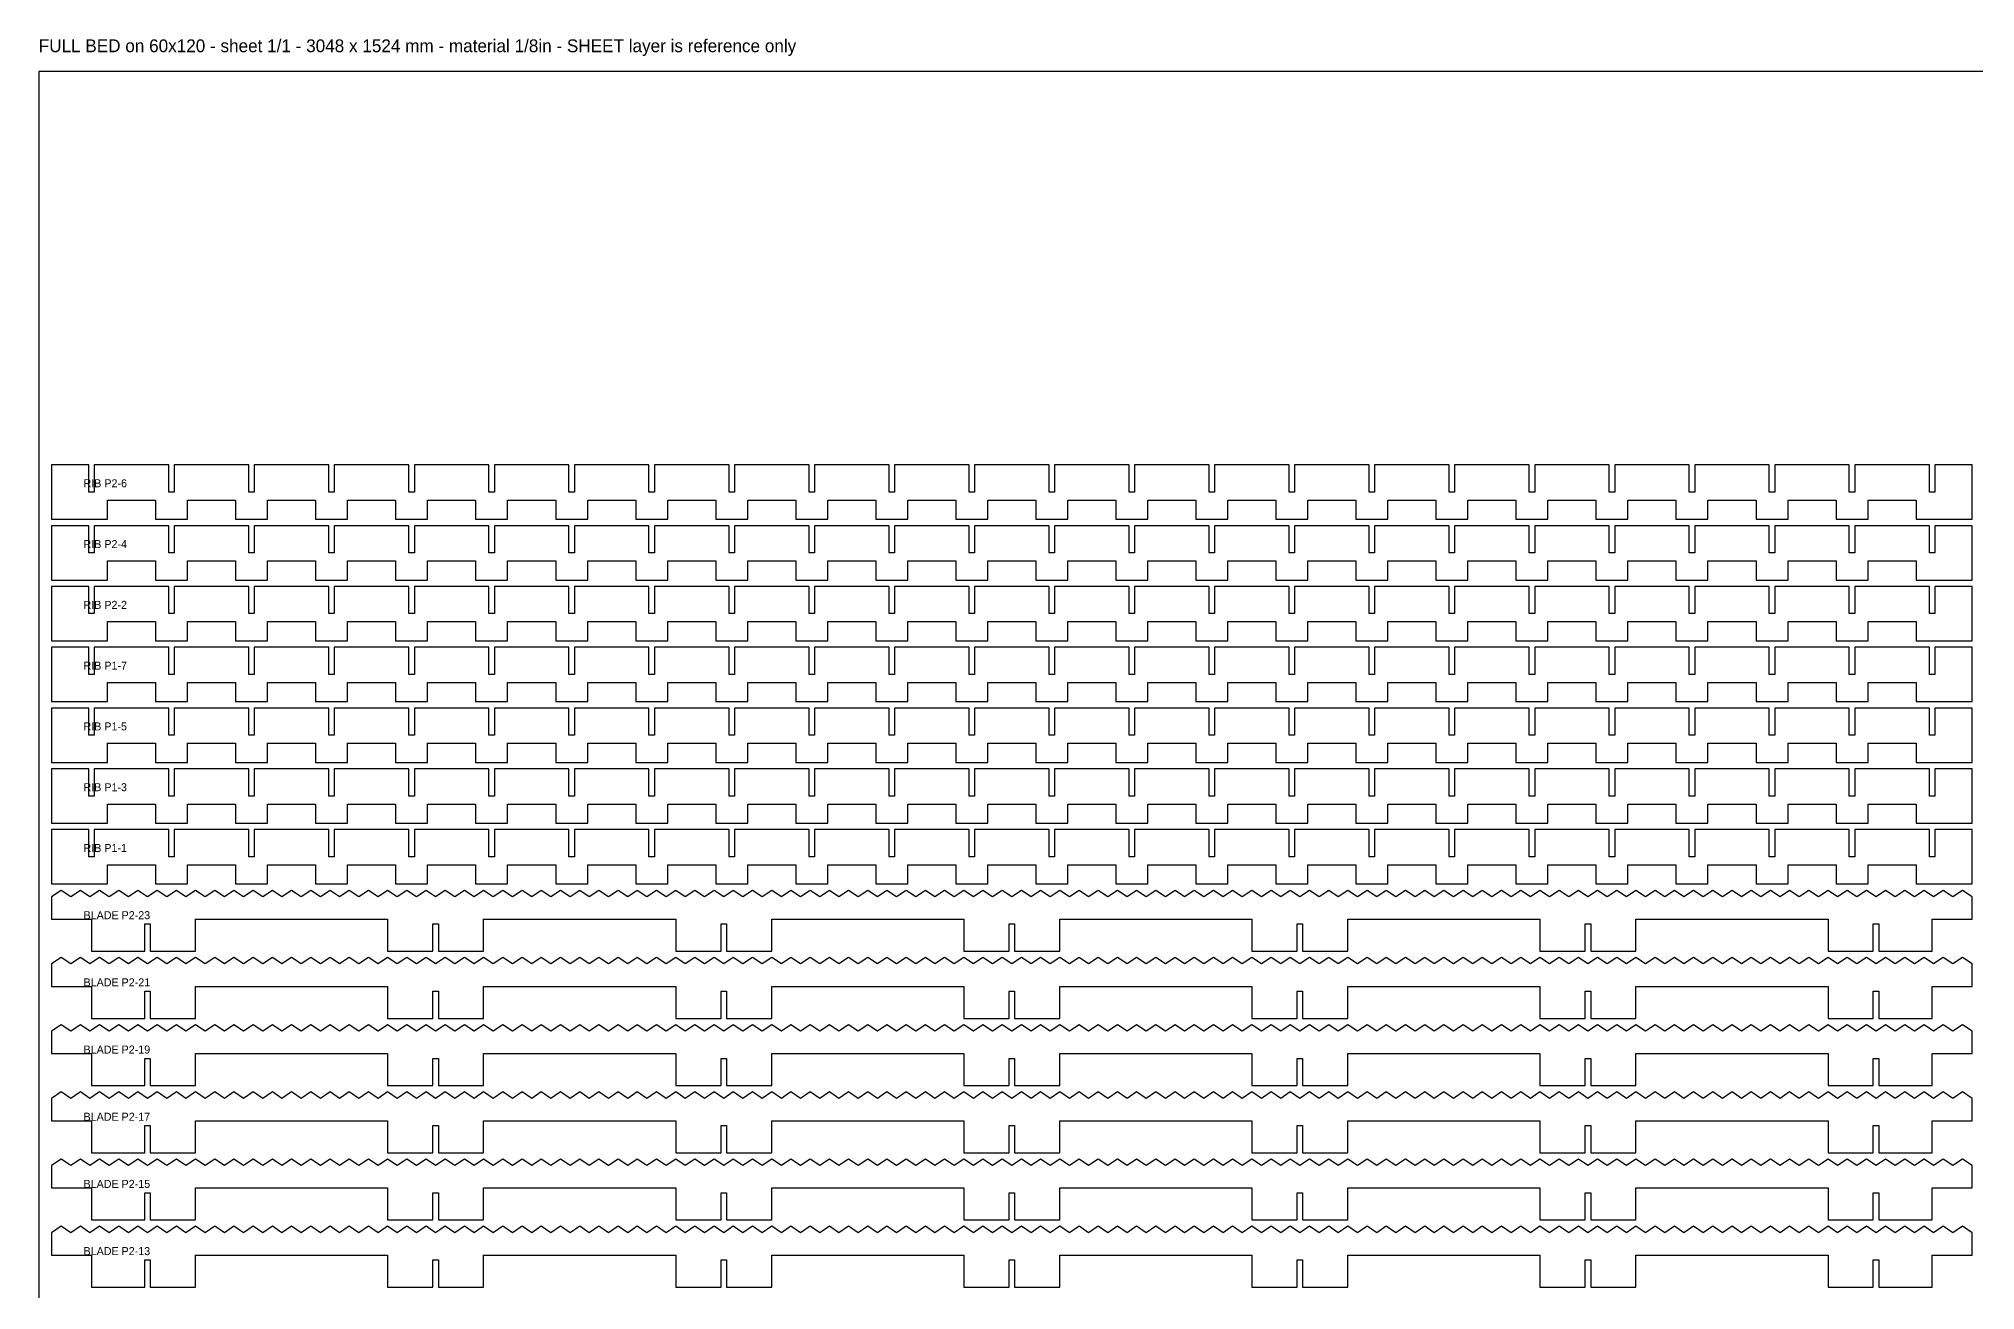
# Model space of a CAD drawing. Header units: millimetres. Extents: x 0 to 3048, y 0 to 1544.
# Drawn here: x 0 to 1210, y 762 to 1544 of the extents above; entities that cross this region are included whole.
import ezdxf

# ---------------------------------------------------------------- set-up
doc = ezdxf.new("R2010")
doc.units = ezdxf.units.MM
for name, color, linetype in [('CUT', 1, 'Continuous'), ('LABELS', 3, 'Continuous'), ('SHEET', 8, 'Continuous')]:
    doc.layers.add(name, color=color, linetype=linetype)

msp = doc.modelspace()

# ---------------------------------------------------------------- linework, layer by layer
at = {"layer": 'CUT'}
for points in [[(8, 1244), (43, 1244), (43, 1256), (73, 1256), (73, 1244), (93, 1244), (93, 1256), (123, 1256), (123, 1244), (143, 1244), (143, 1256), (173, 1256), (173, 1244), (193, 1244), (193, 1256), (223, 1256), (223, 1244), (243, 1244), (243, 1256), (273, 1256), (273, 1244), (293, 1244), (293, 1256), (323, 1256), (323, 1244), (343, 1244), (343, 1256), (373, 1256), (373, 1244), (393, 1244), (393, 1256), (423, 1256), (423, 1244), (443, 1244), (443, 1256), (473, 1256), (473, 1244), (493, 1244), (493, 1256), (523, 1256), (523, 1244), (543, 1244), (543, 1256), (573, 1256), (573, 1244), (593, 1244), (593, 1256), (623, 1256), (623, 1244), (643, 1244), (643, 1256), (673, 1256), (673, 1244), (693, 1244), (693, 1256), (723, 1256), (723, 1244), (743, 1244), (743, 1256), (773, 1256), (773, 1244), (793, 1244), (793, 1256), (823, 1256), (823, 1244), (843, 1244), (843, 1256), (873, 1256), (873, 1244), (893, 1244), (893, 1256), (923, 1256), (923, 1244), (943, 1244), (943, 1256), (973, 1256), (973, 1244), (993, 1244), (993, 1256), (1023, 1256), (1023, 1244), (1043, 1244), (1043, 1256), (1073, 1256), (1073, 1244), (1093, 1244), (1093, 1256), (1123, 1256), (1123, 1244), (1143, 1244), (1143, 1256), (1173, 1256), (1173, 1244), (1208, 1244), (1208, 1278), (1184.7, 1278), (1184.7, 1261), (1181.3, 1261), (1181.3, 1278), (1134.7, 1278), (1134.7, 1261), (1131.3, 1261), (1131.3, 1278), (1084.7, 1278), (1084.7, 1261), (1081.3, 1261), (1081.3, 1278), (1034.7, 1278), (1034.7, 1261), (1031.3, 1261), (1031.3, 1278), (984.7, 1278), (984.7, 1261), (981.3, 1261), (981.3, 1278), (934.7, 1278), (934.7, 1261), (931.3, 1261), (931.3, 1278), (884.7, 1278), (884.7, 1261), (881.3, 1261), (881.3, 1278), (834.7, 1278), (834.7, 1261), (831.3, 1261), (831.3, 1278), (784.7, 1278), (784.7, 1261), (781.3, 1261), (781.3, 1278), (734.7, 1278), (734.7, 1261), (731.3, 1261), (731.3, 1278), (684.7, 1278), (684.7, 1261), (681.3, 1261), (681.3, 1278), (634.7, 1278), (634.7, 1261), (631.3, 1261), (631.3, 1278), (584.7, 1278), (584.7, 1261), (581.3, 1261), (581.3, 1278), (534.7, 1278), (534.7, 1261), (531.3, 1261), (531.3, 1278), (484.7, 1278), (484.7, 1261), (481.3, 1261), (481.3, 1278), (434.7, 1278), (434.7, 1261), (431.3, 1261), (431.3, 1278), (384.7, 1278), (384.7, 1261), (381.3, 1261), (381.3, 1278), (334.7, 1278), (334.7, 1261), (331.3, 1261), (331.3, 1278), (284.7, 1278), (284.7, 1261), (281.3, 1261), (281.3, 1278), (234.7, 1278), (234.7, 1261), (231.3, 1261), (231.3, 1278), (184.7, 1278), (184.7, 1261), (181.3, 1261), (181.3, 1278), (134.7, 1278), (134.7, 1261), (131.3, 1261), (131.3, 1278), (84.7, 1278), (84.7, 1261), (81.3, 1261), (81.3, 1278), (34.7, 1278), (34.7, 1261), (31.3, 1261), (31.3, 1278), (8, 1278)], [(8, 1206), (43, 1206), (43, 1218), (73, 1218), (73, 1206), (93, 1206), (93, 1218), (123, 1218), (123, 1206), (143, 1206), (143, 1218), (173, 1218), (173, 1206), (193, 1206), (193, 1218), (223, 1218), (223, 1206), (243, 1206), (243, 1218), (273, 1218), (273, 1206), (293, 1206), (293, 1218), (323, 1218), (323, 1206), (343, 1206), (343, 1218), (373, 1218), (373, 1206), (393, 1206), (393, 1218), (423, 1218), (423, 1206), (443, 1206), (443, 1218), (473, 1218), (473, 1206), (493, 1206), (493, 1218), (523, 1218), (523, 1206), (543, 1206), (543, 1218), (573, 1218), (573, 1206), (593, 1206), (593, 1218), (623, 1218), (623, 1206), (643, 1206), (643, 1218), (673, 1218), (673, 1206), (693, 1206), (693, 1218), (723, 1218), (723, 1206), (743, 1206), (743, 1218), (773, 1218), (773, 1206), (793, 1206), (793, 1218), (823, 1218), (823, 1206), (843, 1206), (843, 1218), (873, 1218), (873, 1206), (893, 1206), (893, 1218), (923, 1218), (923, 1206), (943, 1206), (943, 1218), (973, 1218), (973, 1206), (993, 1206), (993, 1218), (1023, 1218), (1023, 1206), (1043, 1206), (1043, 1218), (1073, 1218), (1073, 1206), (1093, 1206), (1093, 1218), (1123, 1218), (1123, 1206), (1143, 1206), (1143, 1218), (1173, 1218), (1173, 1206), (1208, 1206), (1208, 1240), (1184.7, 1240), (1184.7, 1223), (1181.3, 1223), (1181.3, 1240), (1134.7, 1240), (1134.7, 1223), (1131.3, 1223), (1131.3, 1240), (1084.7, 1240), (1084.7, 1223), (1081.3, 1223), (1081.3, 1240), (1034.7, 1240), (1034.7, 1223), (1031.3, 1223), (1031.3, 1240), (984.7, 1240), (984.7, 1223), (981.3, 1223), (981.3, 1240), (934.7, 1240), (934.7, 1223), (931.3, 1223), (931.3, 1240), (884.7, 1240), (884.7, 1223), (881.3, 1223), (881.3, 1240), (834.7, 1240), (834.7, 1223), (831.3, 1223), (831.3, 1240), (784.7, 1240), (784.7, 1223), (781.3, 1223), (781.3, 1240), (734.7, 1240), (734.7, 1223), (731.3, 1223), (731.3, 1240), (684.7, 1240), (684.7, 1223), (681.3, 1223), (681.3, 1240), (634.7, 1240), (634.7, 1223), (631.3, 1223), (631.3, 1240), (584.7, 1240), (584.7, 1223), (581.3, 1223), (581.3, 1240), (534.7, 1240), (534.7, 1223), (531.3, 1223), (531.3, 1240), (484.7, 1240), (484.7, 1223), (481.3, 1223), (481.3, 1240), (434.7, 1240), (434.7, 1223), (431.3, 1223), (431.3, 1240), (384.7, 1240), (384.7, 1223), (381.3, 1223), (381.3, 1240), (334.7, 1240), (334.7, 1223), (331.3, 1223), (331.3, 1240), (284.7, 1240), (284.7, 1223), (281.3, 1223), (281.3, 1240), (234.7, 1240), (234.7, 1223), (231.3, 1223), (231.3, 1240), (184.7, 1240), (184.7, 1223), (181.3, 1223), (181.3, 1240), (134.7, 1240), (134.7, 1223), (131.3, 1223), (131.3, 1240), (84.7, 1240), (84.7, 1223), (81.3, 1223), (81.3, 1240), (34.7, 1240), (34.7, 1223), (31.3, 1223), (31.3, 1240), (8, 1240)], [(8, 1168), (43, 1168), (43, 1180), (73, 1180), (73, 1168), (93, 1168), (93, 1180), (123, 1180), (123, 1168), (143, 1168), (143, 1180), (173, 1180), (173, 1168), (193, 1168), (193, 1180), (223, 1180), (223, 1168), (243, 1168), (243, 1180), (273, 1180), (273, 1168), (293, 1168), (293, 1180), (323, 1180), (323, 1168), (343, 1168), (343, 1180), (373, 1180), (373, 1168), (393, 1168), (393, 1180), (423, 1180), (423, 1168), (443, 1168), (443, 1180), (473, 1180), (473, 1168), (493, 1168), (493, 1180), (523, 1180), (523, 1168), (543, 1168), (543, 1180), (573, 1180), (573, 1168), (593, 1168), (593, 1180), (623, 1180), (623, 1168), (643, 1168), (643, 1180), (673, 1180), (673, 1168), (693, 1168), (693, 1180), (723, 1180), (723, 1168), (743, 1168), (743, 1180), (773, 1180), (773, 1168), (793, 1168), (793, 1180), (823, 1180), (823, 1168), (843, 1168), (843, 1180), (873, 1180), (873, 1168), (893, 1168), (893, 1180), (923, 1180), (923, 1168), (943, 1168), (943, 1180), (973, 1180), (973, 1168), (993, 1168), (993, 1180), (1023, 1180), (1023, 1168), (1043, 1168), (1043, 1180), (1073, 1180), (1073, 1168), (1093, 1168), (1093, 1180), (1123, 1180), (1123, 1168), (1143, 1168), (1143, 1180), (1173, 1180), (1173, 1168), (1208, 1168), (1208, 1202), (1184.7, 1202), (1184.7, 1185), (1181.3, 1185), (1181.3, 1202), (1134.7, 1202), (1134.7, 1185), (1131.3, 1185), (1131.3, 1202), (1084.7, 1202), (1084.7, 1185), (1081.3, 1185), (1081.3, 1202), (1034.7, 1202), (1034.7, 1185), (1031.3, 1185), (1031.3, 1202), (984.7, 1202), (984.7, 1185), (981.3, 1185), (981.3, 1202), (934.7, 1202), (934.7, 1185), (931.3, 1185), (931.3, 1202), (884.7, 1202), (884.7, 1185), (881.3, 1185), (881.3, 1202), (834.7, 1202), (834.7, 1185), (831.3, 1185), (831.3, 1202), (784.7, 1202), (784.7, 1185), (781.3, 1185), (781.3, 1202), (734.7, 1202), (734.7, 1185), (731.3, 1185), (731.3, 1202), (684.7, 1202), (684.7, 1185), (681.3, 1185), (681.3, 1202), (634.7, 1202), (634.7, 1185), (631.3, 1185), (631.3, 1202), (584.7, 1202), (584.7, 1185), (581.3, 1185), (581.3, 1202), (534.7, 1202), (534.7, 1185), (531.3, 1185), (531.3, 1202), (484.7, 1202), (484.7, 1185), (481.3, 1185), (481.3, 1202), (434.7, 1202), (434.7, 1185), (431.3, 1185), (431.3, 1202), (384.7, 1202), (384.7, 1185), (381.3, 1185), (381.3, 1202), (334.7, 1202), (334.7, 1185), (331.3, 1185), (331.3, 1202), (284.7, 1202), (284.7, 1185), (281.3, 1185), (281.3, 1202), (234.7, 1202), (234.7, 1185), (231.3, 1185), (231.3, 1202), (184.7, 1202), (184.7, 1185), (181.3, 1185), (181.3, 1202), (134.7, 1202), (134.7, 1185), (131.3, 1185), (131.3, 1202), (84.7, 1202), (84.7, 1185), (81.3, 1185), (81.3, 1202), (34.7, 1202), (34.7, 1185), (31.3, 1185), (31.3, 1202), (8, 1202)], [(8, 1130), (43, 1130), (43, 1142), (73, 1142), (73, 1130), (93, 1130), (93, 1142), (123, 1142), (123, 1130), (143, 1130), (143, 1142), (173, 1142), (173, 1130), (193, 1130), (193, 1142), (223, 1142), (223, 1130), (243, 1130), (243, 1142), (273, 1142), (273, 1130), (293, 1130), (293, 1142), (323, 1142), (323, 1130), (343, 1130), (343, 1142), (373, 1142), (373, 1130), (393, 1130), (393, 1142), (423, 1142), (423, 1130), (443, 1130), (443, 1142), (473, 1142), (473, 1130), (493, 1130), (493, 1142), (523, 1142), (523, 1130), (543, 1130), (543, 1142), (573, 1142), (573, 1130), (593, 1130), (593, 1142), (623, 1142), (623, 1130), (643, 1130), (643, 1142), (673, 1142), (673, 1130), (693, 1130), (693, 1142), (723, 1142), (723, 1130), (743, 1130), (743, 1142), (773, 1142), (773, 1130), (793, 1130), (793, 1142), (823, 1142), (823, 1130), (843, 1130), (843, 1142), (873, 1142), (873, 1130), (893, 1130), (893, 1142), (923, 1142), (923, 1130), (943, 1130), (943, 1142), (973, 1142), (973, 1130), (993, 1130), (993, 1142), (1023, 1142), (1023, 1130), (1043, 1130), (1043, 1142), (1073, 1142), (1073, 1130), (1093, 1130), (1093, 1142), (1123, 1142), (1123, 1130), (1143, 1130), (1143, 1142), (1173, 1142), (1173, 1130), (1208, 1130), (1208, 1164), (1184.7, 1164), (1184.7, 1147), (1181.3, 1147), (1181.3, 1164), (1134.7, 1164), (1134.7, 1147), (1131.3, 1147), (1131.3, 1164), (1084.7, 1164), (1084.7, 1147), (1081.3, 1147), (1081.3, 1164), (1034.7, 1164), (1034.7, 1147), (1031.3, 1147), (1031.3, 1164), (984.7, 1164), (984.7, 1147), (981.3, 1147), (981.3, 1164), (934.7, 1164), (934.7, 1147), (931.3, 1147), (931.3, 1164), (884.7, 1164), (884.7, 1147), (881.3, 1147), (881.3, 1164), (834.7, 1164), (834.7, 1147), (831.3, 1147), (831.3, 1164), (784.7, 1164), (784.7, 1147), (781.3, 1147), (781.3, 1164), (734.7, 1164), (734.7, 1147), (731.3, 1147), (731.3, 1164), (684.7, 1164), (684.7, 1147), (681.3, 1147), (681.3, 1164), (634.7, 1164), (634.7, 1147), (631.3, 1147), (631.3, 1164), (584.7, 1164), (584.7, 1147), (581.3, 1147), (581.3, 1164), (534.7, 1164), (534.7, 1147), (531.3, 1147), (531.3, 1164), (484.7, 1164), (484.7, 1147), (481.3, 1147), (481.3, 1164), (434.7, 1164), (434.7, 1147), (431.3, 1147), (431.3, 1164), (384.7, 1164), (384.7, 1147), (381.3, 1147), (381.3, 1164), (334.7, 1164), (334.7, 1147), (331.3, 1147), (331.3, 1164), (284.7, 1164), (284.7, 1147), (281.3, 1147), (281.3, 1164), (234.7, 1164), (234.7, 1147), (231.3, 1147), (231.3, 1164), (184.7, 1164), (184.7, 1147), (181.3, 1147), (181.3, 1164), (134.7, 1164), (134.7, 1147), (131.3, 1147), (131.3, 1164), (84.7, 1164), (84.7, 1147), (81.3, 1147), (81.3, 1164), (34.7, 1164), (34.7, 1147), (31.3, 1147), (31.3, 1164), (8, 1164)], [(8, 1092), (43, 1092), (43, 1104), (73, 1104), (73, 1092), (93, 1092), (93, 1104), (123, 1104), (123, 1092), (143, 1092), (143, 1104), (173, 1104), (173, 1092), (193, 1092), (193, 1104), (223, 1104), (223, 1092), (243, 1092), (243, 1104), (273, 1104), (273, 1092), (293, 1092), (293, 1104), (323, 1104), (323, 1092), (343, 1092), (343, 1104), (373, 1104), (373, 1092), (393, 1092), (393, 1104), (423, 1104), (423, 1092), (443, 1092), (443, 1104), (473, 1104), (473, 1092), (493, 1092), (493, 1104), (523, 1104), (523, 1092), (543, 1092), (543, 1104), (573, 1104), (573, 1092), (593, 1092), (593, 1104), (623, 1104), (623, 1092), (643, 1092), (643, 1104), (673, 1104), (673, 1092), (693, 1092), (693, 1104), (723, 1104), (723, 1092), (743, 1092), (743, 1104), (773, 1104), (773, 1092), (793, 1092), (793, 1104), (823, 1104), (823, 1092), (843, 1092), (843, 1104), (873, 1104), (873, 1092), (893, 1092), (893, 1104), (923, 1104), (923, 1092), (943, 1092), (943, 1104), (973, 1104), (973, 1092), (993, 1092), (993, 1104), (1023, 1104), (1023, 1092), (1043, 1092), (1043, 1104), (1073, 1104), (1073, 1092), (1093, 1092), (1093, 1104), (1123, 1104), (1123, 1092), (1143, 1092), (1143, 1104), (1173, 1104), (1173, 1092), (1208, 1092), (1208, 1126), (1184.7, 1126), (1184.7, 1109), (1181.3, 1109), (1181.3, 1126), (1134.7, 1126), (1134.7, 1109), (1131.3, 1109), (1131.3, 1126), (1084.7, 1126), (1084.7, 1109), (1081.3, 1109), (1081.3, 1126), (1034.7, 1126), (1034.7, 1109), (1031.3, 1109), (1031.3, 1126), (984.7, 1126), (984.7, 1109), (981.3, 1109), (981.3, 1126), (934.7, 1126), (934.7, 1109), (931.3, 1109), (931.3, 1126), (884.7, 1126), (884.7, 1109), (881.3, 1109), (881.3, 1126), (834.7, 1126), (834.7, 1109), (831.3, 1109), (831.3, 1126), (784.7, 1126), (784.7, 1109), (781.3, 1109), (781.3, 1126), (734.7, 1126), (734.7, 1109), (731.3, 1109), (731.3, 1126), (684.7, 1126), (684.7, 1109), (681.3, 1109), (681.3, 1126), (634.7, 1126), (634.7, 1109), (631.3, 1109), (631.3, 1126), (584.7, 1126), (584.7, 1109), (581.3, 1109), (581.3, 1126), (534.7, 1126), (534.7, 1109), (531.3, 1109), (531.3, 1126), (484.7, 1126), (484.7, 1109), (481.3, 1109), (481.3, 1126), (434.7, 1126), (434.7, 1109), (431.3, 1109), (431.3, 1126), (384.7, 1126), (384.7, 1109), (381.3, 1109), (381.3, 1126), (334.7, 1126), (334.7, 1109), (331.3, 1109), (331.3, 1126), (284.7, 1126), (284.7, 1109), (281.3, 1109), (281.3, 1126), (234.7, 1126), (234.7, 1109), (231.3, 1109), (231.3, 1126), (184.7, 1126), (184.7, 1109), (181.3, 1109), (181.3, 1126), (134.7, 1126), (134.7, 1109), (131.3, 1109), (131.3, 1126), (84.7, 1126), (84.7, 1109), (81.3, 1109), (81.3, 1126), (34.7, 1126), (34.7, 1109), (31.3, 1109), (31.3, 1126), (8, 1126)], [(8, 1054), (43, 1054), (43, 1066), (73, 1066), (73, 1054), (93, 1054), (93, 1066), (123, 1066), (123, 1054), (143, 1054), (143, 1066), (173, 1066), (173, 1054), (193, 1054), (193, 1066), (223, 1066), (223, 1054), (243, 1054), (243, 1066), (273, 1066), (273, 1054), (293, 1054), (293, 1066), (323, 1066), (323, 1054), (343, 1054), (343, 1066), (373, 1066), (373, 1054), (393, 1054), (393, 1066), (423, 1066), (423, 1054), (443, 1054), (443, 1066), (473, 1066), (473, 1054), (493, 1054), (493, 1066), (523, 1066), (523, 1054), (543, 1054), (543, 1066), (573, 1066), (573, 1054), (593, 1054), (593, 1066), (623, 1066), (623, 1054), (643, 1054), (643, 1066), (673, 1066), (673, 1054), (693, 1054), (693, 1066), (723, 1066), (723, 1054), (743, 1054), (743, 1066), (773, 1066), (773, 1054), (793, 1054), (793, 1066), (823, 1066), (823, 1054), (843, 1054), (843, 1066), (873, 1066), (873, 1054), (893, 1054), (893, 1066), (923, 1066), (923, 1054), (943, 1054), (943, 1066), (973, 1066), (973, 1054), (993, 1054), (993, 1066), (1023, 1066), (1023, 1054), (1043, 1054), (1043, 1066), (1073, 1066), (1073, 1054), (1093, 1054), (1093, 1066), (1123, 1066), (1123, 1054), (1143, 1054), (1143, 1066), (1173, 1066), (1173, 1054), (1208, 1054), (1208, 1088), (1184.7, 1088), (1184.7, 1071), (1181.3, 1071), (1181.3, 1088), (1134.7, 1088), (1134.7, 1071), (1131.3, 1071), (1131.3, 1088), (1084.7, 1088), (1084.7, 1071), (1081.3, 1071), (1081.3, 1088), (1034.7, 1088), (1034.7, 1071), (1031.3, 1071), (1031.3, 1088), (984.7, 1088), (984.7, 1071), (981.3, 1071), (981.3, 1088), (934.7, 1088), (934.7, 1071), (931.3, 1071), (931.3, 1088), (884.7, 1088), (884.7, 1071), (881.3, 1071), (881.3, 1088), (834.7, 1088), (834.7, 1071), (831.3, 1071), (831.3, 1088), (784.7, 1088), (784.7, 1071), (781.3, 1071), (781.3, 1088), (734.7, 1088), (734.7, 1071), (731.3, 1071), (731.3, 1088), (684.7, 1088), (684.7, 1071), (681.3, 1071), (681.3, 1088), (634.7, 1088), (634.7, 1071), (631.3, 1071), (631.3, 1088), (584.7, 1088), (584.7, 1071), (581.3, 1071), (581.3, 1088), (534.7, 1088), (534.7, 1071), (531.3, 1071), (531.3, 1088), (484.7, 1088), (484.7, 1071), (481.3, 1071), (481.3, 1088), (434.7, 1088), (434.7, 1071), (431.3, 1071), (431.3, 1088), (384.7, 1088), (384.7, 1071), (381.3, 1071), (381.3, 1088), (334.7, 1088), (334.7, 1071), (331.3, 1071), (331.3, 1088), (284.7, 1088), (284.7, 1071), (281.3, 1071), (281.3, 1088), (234.7, 1088), (234.7, 1071), (231.3, 1071), (231.3, 1088), (184.7, 1088), (184.7, 1071), (181.3, 1071), (181.3, 1088), (134.7, 1088), (134.7, 1071), (131.3, 1071), (131.3, 1088), (84.7, 1088), (84.7, 1071), (81.3, 1071), (81.3, 1088), (34.7, 1088), (34.7, 1071), (31.3, 1071), (31.3, 1088), (8, 1088)], [(8, 1016), (43, 1016), (43, 1028), (73, 1028), (73, 1016), (93, 1016), (93, 1028), (123, 1028), (123, 1016), (143, 1016), (143, 1028), (173, 1028), (173, 1016), (193, 1016), (193, 1028), (223, 1028), (223, 1016), (243, 1016), (243, 1028), (273, 1028), (273, 1016), (293, 1016), (293, 1028), (323, 1028), (323, 1016), (343, 1016), (343, 1028), (373, 1028), (373, 1016), (393, 1016), (393, 1028), (423, 1028), (423, 1016), (443, 1016), (443, 1028), (473, 1028), (473, 1016), (493, 1016), (493, 1028), (523, 1028), (523, 1016), (543, 1016), (543, 1028), (573, 1028), (573, 1016), (593, 1016), (593, 1028), (623, 1028), (623, 1016), (643, 1016), (643, 1028), (673, 1028), (673, 1016), (693, 1016), (693, 1028), (723, 1028), (723, 1016), (743, 1016), (743, 1028), (773, 1028), (773, 1016), (793, 1016), (793, 1028), (823, 1028), (823, 1016), (843, 1016), (843, 1028), (873, 1028), (873, 1016), (893, 1016), (893, 1028), (923, 1028), (923, 1016), (943, 1016), (943, 1028), (973, 1028), (973, 1016), (993, 1016), (993, 1028), (1023, 1028), (1023, 1016), (1043, 1016), (1043, 1028), (1073, 1028), (1073, 1016), (1093, 1016), (1093, 1028), (1123, 1028), (1123, 1016), (1143, 1016), (1143, 1028), (1173, 1028), (1173, 1016), (1208, 1016), (1208, 1050), (1184.7, 1050), (1184.7, 1033), (1181.3, 1033), (1181.3, 1050), (1134.7, 1050), (1134.7, 1033), (1131.3, 1033), (1131.3, 1050), (1084.7, 1050), (1084.7, 1033), (1081.3, 1033), (1081.3, 1050), (1034.7, 1050), (1034.7, 1033), (1031.3, 1033), (1031.3, 1050), (984.7, 1050), (984.7, 1033), (981.3, 1033), (981.3, 1050), (934.7, 1050), (934.7, 1033), (931.3, 1033), (931.3, 1050), (884.7, 1050), (884.7, 1033), (881.3, 1033), (881.3, 1050), (834.7, 1050), (834.7, 1033), (831.3, 1033), (831.3, 1050), (784.7, 1050), (784.7, 1033), (781.3, 1033), (781.3, 1050), (734.7, 1050), (734.7, 1033), (731.3, 1033), (731.3, 1050), (684.7, 1050), (684.7, 1033), (681.3, 1033), (681.3, 1050), (634.7, 1050), (634.7, 1033), (631.3, 1033), (631.3, 1050), (584.7, 1050), (584.7, 1033), (581.3, 1033), (581.3, 1050), (534.7, 1050), (534.7, 1033), (531.3, 1033), (531.3, 1050), (484.7, 1050), (484.7, 1033), (481.3, 1033), (481.3, 1050), (434.7, 1050), (434.7, 1033), (431.3, 1033), (431.3, 1050), (384.7, 1050), (384.7, 1033), (381.3, 1033), (381.3, 1050), (334.7, 1050), (334.7, 1033), (331.3, 1033), (331.3, 1050), (284.7, 1050), (284.7, 1033), (281.3, 1033), (281.3, 1050), (234.7, 1050), (234.7, 1033), (231.3, 1033), (231.3, 1050), (184.7, 1050), (184.7, 1033), (181.3, 1033), (181.3, 1050), (134.7, 1050), (134.7, 1033), (131.3, 1033), (131.3, 1050), (84.7, 1050), (84.7, 1033), (81.3, 1033), (81.3, 1050), (34.7, 1050), (34.7, 1033), (31.3, 1033), (31.3, 1050), (8, 1050)], [(8, 994), (33, 994), (33, 974), (66.3, 974), (66.3, 991), (69.7, 991), (69.7, 974), (98, 974), (98, 994), (218, 994), (218, 974), (246.3, 974), (246.3, 991), (249.7, 991), (249.7, 974), (278, 974), (278, 994), (398, 994), (398, 974), (426.3, 974), (426.3, 991), (429.7, 991), (429.7, 974), (458, 974), (458, 994), (578, 994), (578, 974), (606.3, 974), (606.3, 991), (609.7, 991), (609.7, 974), (638, 974), (638, 994), (758, 994), (758, 974), (786.3, 974), (786.3, 991), (789.7, 991), (789.7, 974), (818, 974), (818, 994), (938, 994), (938, 974), (966.3, 974), (966.3, 991), (969.7, 991), (969.7, 974), (998, 974), (998, 994), (1118, 994), (1118, 974), (1146.3, 974), (1146.3, 991), (1149.7, 991), (1149.7, 974), (1183, 974), (1183, 994), (1208, 994), (1208, 1008), (1202, 1012), (1196, 1008), (1190, 1012), (1184, 1008), (1178, 1012), (1172, 1008), (1166, 1012), (1160, 1008), (1154, 1012), (1148, 1008), (1142, 1012), (1136, 1008), (1130, 1012), (1124, 1008), (1118, 1012), (1112, 1008), (1106, 1012), (1100, 1008), (1094, 1012), (1088, 1008), (1082, 1012), (1076, 1008), (1070, 1012), (1064, 1008), (1058, 1012), (1052, 1008), (1046, 1012), (1040, 1008), (1034, 1012), (1028, 1008), (1022, 1012), (1016, 1008), (1010, 1012), (1004, 1008), (998, 1012), (992, 1008), (986, 1012), (980, 1008), (974, 1012), (968, 1008), (962, 1012), (956, 1008), (950, 1012), (944, 1008), (938, 1012), (932, 1008), (926, 1012), (920, 1008), (914, 1012), (908, 1008), (902, 1012), (896, 1008), (890, 1012), (884, 1008), (878, 1012), (872, 1008), (866, 1012), (860, 1008), (854, 1012), (848, 1008), (842, 1012), (836, 1008), (830, 1012), (824, 1008), (818, 1012), (812, 1008), (806, 1012), (800, 1008), (794, 1012), (788, 1008), (782, 1012), (776, 1008), (770, 1012), (764, 1008), (758, 1012), (752, 1008), (746, 1012), (740, 1008), (734, 1012), (728, 1008), (722, 1012), (716, 1008), (710, 1012), (704, 1008), (698, 1012), (692, 1008), (686, 1012), (680, 1008), (674, 1012), (668, 1008), (662, 1012), (656, 1008), (650, 1012), (644, 1008), (638, 1012), (632, 1008), (626, 1012), (620, 1008), (614, 1012), (608, 1008), (602, 1012), (596, 1008), (590, 1012), (584, 1008), (578, 1012), (572, 1008), (566, 1012), (560, 1008), (554, 1012), (548, 1008), (542, 1012), (536, 1008), (530, 1012), (524, 1008), (518, 1012), (512, 1008), (506, 1012), (500, 1008), (494, 1012), (488, 1008), (482, 1012), (476, 1008), (470, 1012), (464, 1008), (458, 1012), (452, 1008), (446, 1012), (440, 1008), (434, 1012), (428, 1008), (422, 1012), (416, 1008), (410, 1012), (404, 1008), (398, 1012), (392, 1008), (386, 1012), (380, 1008), (374, 1012), (368, 1008), (362, 1012), (356, 1008), (350, 1012), (344, 1008), (338, 1012), (332, 1008), (326, 1012), (320, 1008), (314, 1012), (308, 1008), (302, 1012), (296, 1008), (290, 1012), (284, 1008), (278, 1012), (272, 1008), (266, 1012), (260, 1008), (254, 1012), (248, 1008), (242, 1012), (236, 1008), (230, 1012), (224, 1008), (218, 1012), (212, 1008), (206, 1012), (200, 1008), (194, 1012), (188, 1008), (182, 1012), (176, 1008), (170, 1012), (164, 1008), (158, 1012), (152, 1008), (146, 1012), (140, 1008), (134, 1012), (128, 1008), (122, 1012), (116, 1008), (110, 1012), (104, 1008), (98, 1012), (92, 1008), (86, 1012), (80, 1008), (74, 1012), (68, 1008), (62, 1012), (56, 1008), (50, 1012), (44, 1008), (38, 1012), (32, 1008), (26, 1012), (20, 1008), (14, 1012), (8, 1008)], [(8, 952), (33, 952), (33, 932), (66.3, 932), (66.3, 949), (69.7, 949), (69.7, 932), (98, 932), (98, 952), (218, 952), (218, 932), (246.3, 932), (246.3, 949), (249.7, 949), (249.7, 932), (278, 932), (278, 952), (398, 952), (398, 932), (426.3, 932), (426.3, 949), (429.7, 949), (429.7, 932), (458, 932), (458, 952), (578, 952), (578, 932), (606.3, 932), (606.3, 949), (609.7, 949), (609.7, 932), (638, 932), (638, 952), (758, 952), (758, 932), (786.3, 932), (786.3, 949), (789.7, 949), (789.7, 932), (818, 932), (818, 952), (938, 952), (938, 932), (966.3, 932), (966.3, 949), (969.7, 949), (969.7, 932), (998, 932), (998, 952), (1118, 952), (1118, 932), (1146.3, 932), (1146.3, 949), (1149.7, 949), (1149.7, 932), (1183, 932), (1183, 952), (1208, 952), (1208, 966), (1202, 970), (1196, 966), (1190, 970), (1184, 966), (1178, 970), (1172, 966), (1166, 970), (1160, 966), (1154, 970), (1148, 966), (1142, 970), (1136, 966), (1130, 970), (1124, 966), (1118, 970), (1112, 966), (1106, 970), (1100, 966), (1094, 970), (1088, 966), (1082, 970), (1076, 966), (1070, 970), (1064, 966), (1058, 970), (1052, 966), (1046, 970), (1040, 966), (1034, 970), (1028, 966), (1022, 970), (1016, 966), (1010, 970), (1004, 966), (998, 970), (992, 966), (986, 970), (980, 966), (974, 970), (968, 966), (962, 970), (956, 966), (950, 970), (944, 966), (938, 970), (932, 966), (926, 970), (920, 966), (914, 970), (908, 966), (902, 970), (896, 966), (890, 970), (884, 966), (878, 970), (872, 966), (866, 970), (860, 966), (854, 970), (848, 966), (842, 970), (836, 966), (830, 970), (824, 966), (818, 970), (812, 966), (806, 970), (800, 966), (794, 970), (788, 966), (782, 970), (776, 966), (770, 970), (764, 966), (758, 970), (752, 966), (746, 970), (740, 966), (734, 970), (728, 966), (722, 970), (716, 966), (710, 970), (704, 966), (698, 970), (692, 966), (686, 970), (680, 966), (674, 970), (668, 966), (662, 970), (656, 966), (650, 970), (644, 966), (638, 970), (632, 966), (626, 970), (620, 966), (614, 970), (608, 966), (602, 970), (596, 966), (590, 970), (584, 966), (578, 970), (572, 966), (566, 970), (560, 966), (554, 970), (548, 966), (542, 970), (536, 966), (530, 970), (524, 966), (518, 970), (512, 966), (506, 970), (500, 966), (494, 970), (488, 966), (482, 970), (476, 966), (470, 970), (464, 966), (458, 970), (452, 966), (446, 970), (440, 966), (434, 970), (428, 966), (422, 970), (416, 966), (410, 970), (404, 966), (398, 970), (392, 966), (386, 970), (380, 966), (374, 970), (368, 966), (362, 970), (356, 966), (350, 970), (344, 966), (338, 970), (332, 966), (326, 970), (320, 966), (314, 970), (308, 966), (302, 970), (296, 966), (290, 970), (284, 966), (278, 970), (272, 966), (266, 970), (260, 966), (254, 970), (248, 966), (242, 970), (236, 966), (230, 970), (224, 966), (218, 970), (212, 966), (206, 970), (200, 966), (194, 970), (188, 966), (182, 970), (176, 966), (170, 970), (164, 966), (158, 970), (152, 966), (146, 970), (140, 966), (134, 970), (128, 966), (122, 970), (116, 966), (110, 970), (104, 966), (98, 970), (92, 966), (86, 970), (80, 966), (74, 970), (68, 966), (62, 970), (56, 966), (50, 970), (44, 966), (38, 970), (32, 966), (26, 970), (20, 966), (14, 970), (8, 966)], [(8, 910), (33, 910), (33, 890), (66.3, 890), (66.3, 907), (69.7, 907), (69.7, 890), (98, 890), (98, 910), (218, 910), (218, 890), (246.3, 890), (246.3, 907), (249.7, 907), (249.7, 890), (278, 890), (278, 910), (398, 910), (398, 890), (426.3, 890), (426.3, 907), (429.7, 907), (429.7, 890), (458, 890), (458, 910), (578, 910), (578, 890), (606.3, 890), (606.3, 907), (609.7, 907), (609.7, 890), (638, 890), (638, 910), (758, 910), (758, 890), (786.3, 890), (786.3, 907), (789.7, 907), (789.7, 890), (818, 890), (818, 910), (938, 910), (938, 890), (966.3, 890), (966.3, 907), (969.7, 907), (969.7, 890), (998, 890), (998, 910), (1118, 910), (1118, 890), (1146.3, 890), (1146.3, 907), (1149.7, 907), (1149.7, 890), (1183, 890), (1183, 910), (1208, 910), (1208, 924), (1202, 928), (1196, 924), (1190, 928), (1184, 924), (1178, 928), (1172, 924), (1166, 928), (1160, 924), (1154, 928), (1148, 924), (1142, 928), (1136, 924), (1130, 928), (1124, 924), (1118, 928), (1112, 924), (1106, 928), (1100, 924), (1094, 928), (1088, 924), (1082, 928), (1076, 924), (1070, 928), (1064, 924), (1058, 928), (1052, 924), (1046, 928), (1040, 924), (1034, 928), (1028, 924), (1022, 928), (1016, 924), (1010, 928), (1004, 924), (998, 928), (992, 924), (986, 928), (980, 924), (974, 928), (968, 924), (962, 928), (956, 924), (950, 928), (944, 924), (938, 928), (932, 924), (926, 928), (920, 924), (914, 928), (908, 924), (902, 928), (896, 924), (890, 928), (884, 924), (878, 928), (872, 924), (866, 928), (860, 924), (854, 928), (848, 924), (842, 928), (836, 924), (830, 928), (824, 924), (818, 928), (812, 924), (806, 928), (800, 924), (794, 928), (788, 924), (782, 928), (776, 924), (770, 928), (764, 924), (758, 928), (752, 924), (746, 928), (740, 924), (734, 928), (728, 924), (722, 928), (716, 924), (710, 928), (704, 924), (698, 928), (692, 924), (686, 928), (680, 924), (674, 928), (668, 924), (662, 928), (656, 924), (650, 928), (644, 924), (638, 928), (632, 924), (626, 928), (620, 924), (614, 928), (608, 924), (602, 928), (596, 924), (590, 928), (584, 924), (578, 928), (572, 924), (566, 928), (560, 924), (554, 928), (548, 924), (542, 928), (536, 924), (530, 928), (524, 924), (518, 928), (512, 924), (506, 928), (500, 924), (494, 928), (488, 924), (482, 928), (476, 924), (470, 928), (464, 924), (458, 928), (452, 924), (446, 928), (440, 924), (434, 928), (428, 924), (422, 928), (416, 924), (410, 928), (404, 924), (398, 928), (392, 924), (386, 928), (380, 924), (374, 928), (368, 924), (362, 928), (356, 924), (350, 928), (344, 924), (338, 928), (332, 924), (326, 928), (320, 924), (314, 928), (308, 924), (302, 928), (296, 924), (290, 928), (284, 924), (278, 928), (272, 924), (266, 928), (260, 924), (254, 928), (248, 924), (242, 928), (236, 924), (230, 928), (224, 924), (218, 928), (212, 924), (206, 928), (200, 924), (194, 928), (188, 924), (182, 928), (176, 924), (170, 928), (164, 924), (158, 928), (152, 924), (146, 928), (140, 924), (134, 928), (128, 924), (122, 928), (116, 924), (110, 928), (104, 924), (98, 928), (92, 924), (86, 928), (80, 924), (74, 928), (68, 924), (62, 928), (56, 924), (50, 928), (44, 924), (38, 928), (32, 924), (26, 928), (20, 924), (14, 928), (8, 924)], [(8, 868), (33, 868), (33, 848), (66.3, 848), (66.3, 865), (69.7, 865), (69.7, 848), (98, 848), (98, 868), (218, 868), (218, 848), (246.3, 848), (246.3, 865), (249.7, 865), (249.7, 848), (278, 848), (278, 868), (398, 868), (398, 848), (426.3, 848), (426.3, 865), (429.7, 865), (429.7, 848), (458, 848), (458, 868), (578, 868), (578, 848), (606.3, 848), (606.3, 865), (609.7, 865), (609.7, 848), (638, 848), (638, 868), (758, 868), (758, 848), (786.3, 848), (786.3, 865), (789.7, 865), (789.7, 848), (818, 848), (818, 868), (938, 868), (938, 848), (966.3, 848), (966.3, 865), (969.7, 865), (969.7, 848), (998, 848), (998, 868), (1118, 868), (1118, 848), (1146.3, 848), (1146.3, 865), (1149.7, 865), (1149.7, 848), (1183, 848), (1183, 868), (1208, 868), (1208, 882), (1202, 886), (1196, 882), (1190, 886), (1184, 882), (1178, 886), (1172, 882), (1166, 886), (1160, 882), (1154, 886), (1148, 882), (1142, 886), (1136, 882), (1130, 886), (1124, 882), (1118, 886), (1112, 882), (1106, 886), (1100, 882), (1094, 886), (1088, 882), (1082, 886), (1076, 882), (1070, 886), (1064, 882), (1058, 886), (1052, 882), (1046, 886), (1040, 882), (1034, 886), (1028, 882), (1022, 886), (1016, 882), (1010, 886), (1004, 882), (998, 886), (992, 882), (986, 886), (980, 882), (974, 886), (968, 882), (962, 886), (956, 882), (950, 886), (944, 882), (938, 886), (932, 882), (926, 886), (920, 882), (914, 886), (908, 882), (902, 886), (896, 882), (890, 886), (884, 882), (878, 886), (872, 882), (866, 886), (860, 882), (854, 886), (848, 882), (842, 886), (836, 882), (830, 886), (824, 882), (818, 886), (812, 882), (806, 886), (800, 882), (794, 886), (788, 882), (782, 886), (776, 882), (770, 886), (764, 882), (758, 886), (752, 882), (746, 886), (740, 882), (734, 886), (728, 882), (722, 886), (716, 882), (710, 886), (704, 882), (698, 886), (692, 882), (686, 886), (680, 882), (674, 886), (668, 882), (662, 886), (656, 882), (650, 886), (644, 882), (638, 886), (632, 882), (626, 886), (620, 882), (614, 886), (608, 882), (602, 886), (596, 882), (590, 886), (584, 882), (578, 886), (572, 882), (566, 886), (560, 882), (554, 886), (548, 882), (542, 886), (536, 882), (530, 886), (524, 882), (518, 886), (512, 882), (506, 886), (500, 882), (494, 886), (488, 882), (482, 886), (476, 882), (470, 886), (464, 882), (458, 886), (452, 882), (446, 886), (440, 882), (434, 886), (428, 882), (422, 886), (416, 882), (410, 886), (404, 882), (398, 886), (392, 882), (386, 886), (380, 882), (374, 886), (368, 882), (362, 886), (356, 882), (350, 886), (344, 882), (338, 886), (332, 882), (326, 886), (320, 882), (314, 886), (308, 882), (302, 886), (296, 882), (290, 886), (284, 882), (278, 886), (272, 882), (266, 886), (260, 882), (254, 886), (248, 882), (242, 886), (236, 882), (230, 886), (224, 882), (218, 886), (212, 882), (206, 886), (200, 882), (194, 886), (188, 882), (182, 886), (176, 882), (170, 886), (164, 882), (158, 886), (152, 882), (146, 886), (140, 882), (134, 886), (128, 882), (122, 886), (116, 882), (110, 886), (104, 882), (98, 886), (92, 882), (86, 886), (80, 882), (74, 886), (68, 882), (62, 886), (56, 882), (50, 886), (44, 882), (38, 886), (32, 882), (26, 886), (20, 882), (14, 886), (8, 882)], [(8, 826), (33, 826), (33, 806), (66.3, 806), (66.3, 823), (69.7, 823), (69.7, 806), (98, 806), (98, 826), (218, 826), (218, 806), (246.3, 806), (246.3, 823), (249.7, 823), (249.7, 806), (278, 806), (278, 826), (398, 826), (398, 806), (426.3, 806), (426.3, 823), (429.7, 823), (429.7, 806), (458, 806), (458, 826), (578, 826), (578, 806), (606.3, 806), (606.3, 823), (609.7, 823), (609.7, 806), (638, 806), (638, 826), (758, 826), (758, 806), (786.3, 806), (786.3, 823), (789.7, 823), (789.7, 806), (818, 806), (818, 826), (938, 826), (938, 806), (966.3, 806), (966.3, 823), (969.7, 823), (969.7, 806), (998, 806), (998, 826), (1118, 826), (1118, 806), (1146.3, 806), (1146.3, 823), (1149.7, 823), (1149.7, 806), (1183, 806), (1183, 826), (1208, 826), (1208, 840), (1202, 844), (1196, 840), (1190, 844), (1184, 840), (1178, 844), (1172, 840), (1166, 844), (1160, 840), (1154, 844), (1148, 840), (1142, 844), (1136, 840), (1130, 844), (1124, 840), (1118, 844), (1112, 840), (1106, 844), (1100, 840), (1094, 844), (1088, 840), (1082, 844), (1076, 840), (1070, 844), (1064, 840), (1058, 844), (1052, 840), (1046, 844), (1040, 840), (1034, 844), (1028, 840), (1022, 844), (1016, 840), (1010, 844), (1004, 840), (998, 844), (992, 840), (986, 844), (980, 840), (974, 844), (968, 840), (962, 844), (956, 840), (950, 844), (944, 840), (938, 844), (932, 840), (926, 844), (920, 840), (914, 844), (908, 840), (902, 844), (896, 840), (890, 844), (884, 840), (878, 844), (872, 840), (866, 844), (860, 840), (854, 844), (848, 840), (842, 844), (836, 840), (830, 844), (824, 840), (818, 844), (812, 840), (806, 844), (800, 840), (794, 844), (788, 840), (782, 844), (776, 840), (770, 844), (764, 840), (758, 844), (752, 840), (746, 844), (740, 840), (734, 844), (728, 840), (722, 844), (716, 840), (710, 844), (704, 840), (698, 844), (692, 840), (686, 844), (680, 840), (674, 844), (668, 840), (662, 844), (656, 840), (650, 844), (644, 840), (638, 844), (632, 840), (626, 844), (620, 840), (614, 844), (608, 840), (602, 844), (596, 840), (590, 844), (584, 840), (578, 844), (572, 840), (566, 844), (560, 840), (554, 844), (548, 840), (542, 844), (536, 840), (530, 844), (524, 840), (518, 844), (512, 840), (506, 844), (500, 840), (494, 844), (488, 840), (482, 844), (476, 840), (470, 844), (464, 840), (458, 844), (452, 840), (446, 844), (440, 840), (434, 844), (428, 840), (422, 844), (416, 840), (410, 844), (404, 840), (398, 844), (392, 840), (386, 844), (380, 840), (374, 844), (368, 840), (362, 844), (356, 840), (350, 844), (344, 840), (338, 844), (332, 840), (326, 844), (320, 840), (314, 844), (308, 840), (302, 844), (296, 840), (290, 844), (284, 840), (278, 844), (272, 840), (266, 844), (260, 840), (254, 844), (248, 840), (242, 844), (236, 840), (230, 844), (224, 840), (218, 844), (212, 840), (206, 844), (200, 840), (194, 844), (188, 840), (182, 844), (176, 840), (170, 844), (164, 840), (158, 844), (152, 840), (146, 844), (140, 840), (134, 844), (128, 840), (122, 844), (116, 840), (110, 844), (104, 840), (98, 844), (92, 840), (86, 844), (80, 840), (74, 844), (68, 840), (62, 844), (56, 840), (50, 844), (44, 840), (38, 844), (32, 840), (26, 844), (20, 840), (14, 844), (8, 840)], [(8, 784), (33, 784), (33, 764), (66.3, 764), (66.3, 781), (69.7, 781), (69.7, 764), (98, 764), (98, 784), (218, 784), (218, 764), (246.3, 764), (246.3, 781), (249.7, 781), (249.7, 764), (278, 764), (278, 784), (398, 784), (398, 764), (426.3, 764), (426.3, 781), (429.7, 781), (429.7, 764), (458, 764), (458, 784), (578, 784), (578, 764), (606.3, 764), (606.3, 781), (609.7, 781), (609.7, 764), (638, 764), (638, 784), (758, 784), (758, 764), (786.3, 764), (786.3, 781), (789.7, 781), (789.7, 764), (818, 764), (818, 784), (938, 784), (938, 764), (966.3, 764), (966.3, 781), (969.7, 781), (969.7, 764), (998, 764), (998, 784), (1118, 784), (1118, 764), (1146.3, 764), (1146.3, 781), (1149.7, 781), (1149.7, 764), (1183, 764), (1183, 784), (1208, 784), (1208, 798), (1202, 802), (1196, 798), (1190, 802), (1184, 798), (1178, 802), (1172, 798), (1166, 802), (1160, 798), (1154, 802), (1148, 798), (1142, 802), (1136, 798), (1130, 802), (1124, 798), (1118, 802), (1112, 798), (1106, 802), (1100, 798), (1094, 802), (1088, 798), (1082, 802), (1076, 798), (1070, 802), (1064, 798), (1058, 802), (1052, 798), (1046, 802), (1040, 798), (1034, 802), (1028, 798), (1022, 802), (1016, 798), (1010, 802), (1004, 798), (998, 802), (992, 798), (986, 802), (980, 798), (974, 802), (968, 798), (962, 802), (956, 798), (950, 802), (944, 798), (938, 802), (932, 798), (926, 802), (920, 798), (914, 802), (908, 798), (902, 802), (896, 798), (890, 802), (884, 798), (878, 802), (872, 798), (866, 802), (860, 798), (854, 802), (848, 798), (842, 802), (836, 798), (830, 802), (824, 798), (818, 802), (812, 798), (806, 802), (800, 798), (794, 802), (788, 798), (782, 802), (776, 798), (770, 802), (764, 798), (758, 802), (752, 798), (746, 802), (740, 798), (734, 802), (728, 798), (722, 802), (716, 798), (710, 802), (704, 798), (698, 802), (692, 798), (686, 802), (680, 798), (674, 802), (668, 798), (662, 802), (656, 798), (650, 802), (644, 798), (638, 802), (632, 798), (626, 802), (620, 798), (614, 802), (608, 798), (602, 802), (596, 798), (590, 802), (584, 798), (578, 802), (572, 798), (566, 802), (560, 798), (554, 802), (548, 798), (542, 802), (536, 798), (530, 802), (524, 798), (518, 802), (512, 798), (506, 802), (500, 798), (494, 802), (488, 798), (482, 802), (476, 798), (470, 802), (464, 798), (458, 802), (452, 798), (446, 802), (440, 798), (434, 802), (428, 798), (422, 802), (416, 798), (410, 802), (404, 798), (398, 802), (392, 798), (386, 802), (380, 798), (374, 802), (368, 798), (362, 802), (356, 798), (350, 802), (344, 798), (338, 802), (332, 798), (326, 802), (320, 798), (314, 802), (308, 798), (302, 802), (296, 798), (290, 802), (284, 798), (278, 802), (272, 798), (266, 802), (260, 798), (254, 802), (248, 798), (242, 802), (236, 798), (230, 802), (224, 798), (218, 802), (212, 798), (206, 802), (200, 798), (194, 802), (188, 798), (182, 802), (176, 798), (170, 802), (164, 798), (158, 802), (152, 798), (146, 802), (140, 798), (134, 802), (128, 798), (122, 802), (116, 798), (110, 802), (104, 798), (98, 802), (92, 798), (86, 802), (80, 798), (74, 802), (68, 798), (62, 802), (56, 798), (50, 802), (44, 798), (38, 802), (32, 798), (26, 802), (20, 798), (14, 802), (8, 798)]]:
    msp.add_lwpolyline(points, close=True, dxfattribs=at)
at = {"layer": 'SHEET'}
msp.add_lwpolyline([(0, 0), (3048, 0), (3048, 1524), (0, 1524)], close=True, dxfattribs=at)

# ---------------------------------------------------------------- texts
at = {"layer": 'LABELS'}
for s, height, p in [('FULL BED on 60x120 - sheet 1/1 - 3048 x 1524 mm - material 1/8in - SHEET layer is reference only', 8, (0, 1536)), ('RIB P2-6', 5, (28, 1264)), ('RIB P2-4', 5, (28, 1226)), ('RIB P2-2', 5, (28, 1188)), ('RIB P1-7', 5, (28, 1150)), ('RIB P1-5', 5, (28, 1112)), ('RIB P1-3', 5, (28, 1074)), ('RIB P1-1', 5, (28, 1036)), ('BLADE P2-23', 5, (28, 994)), ('BLADE P2-21', 5, (28, 952)), ('BLADE P2-19', 5, (28, 910)), ('BLADE P2-17', 5, (28, 868)), ('BLADE P2-15', 5, (28, 826)), ('BLADE P2-13', 5, (28, 784))]:
    msp.add_text(s, height=height, dxfattribs=at).set_placement(p)

doc.saveas('drawing.dxf')
